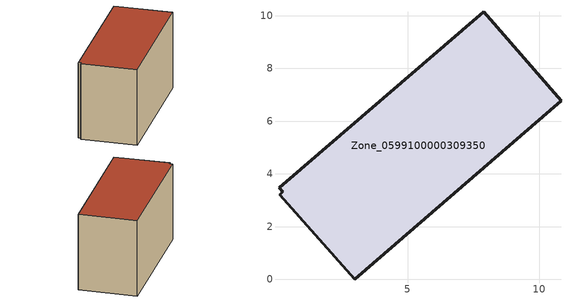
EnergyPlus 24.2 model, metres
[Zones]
Zone_0599100000309350
 floor ground (C_G): 0.15,3.2 0.27,3.32 0.12,3.47 7.88,10.15 10.82,6.78 2.99,0 z0
 wall outside (C_F): 10.82,6.78 7.88,10.15 0.12,3.47 0.27,3.32 0.15,3.2 2.99,0 10.82,6.78 z0:6.1
 roof outside (C_R): 0.27,3.32 0.15,3.2 2.99,0 10.82,6.78 7.88,10.15 0.12,3.47 z6.1
[BUILDING]
Pand.0599100000309350: North Axis=0; Terrain=City; Loads Convergence Tolerance Value=0.04; Temperature Convergence Tolerance Value=0.4; Solar Distribution=FullExterior; Maximum Number of Warmup Days=25; Minimum Number of Warmup Days=1
[Site:Location]
Rotterdam.The.Hague.AP_ZH_NLD Design_Conditions: Latitude=51.96; Longitude=4.45; Time Zone=1; Elevation=-4.5
[SITE:GROUNDTEMPERATURE:BUILDINGSURFACE]
18, 18, 18, 18, 18, 18, 18, 18, 18, 18, 18, 18
[MATERIAL] Thermal Absorptance=0.9; Solar Absorptance=0.7; Visible Absorptance=0.7
Name | Roughness | Thickness | Conductivity | Density | Specific Heat
G.TI.1946 | MediumSmooth | 0.15 | 1 | 540 | 1210
F.TI.1946 | Rough | 0.3 | 0.857143 | 1920 | 840
R.TI.1946 | MediumRough | 0.2 | 0.1 | 1500 | 1000
[CONSTRUCTION]
C_G: G.TI.1946
C_F: F.TI.1946
C_R: R.TI.1946
[ZONE]
Zone_0599100000309350: Type=1; Multiplier=1; Ceiling Height=Autocalculate; Volume=Autocalculate; Floor Area=autocalculate; Part of Total Floor Area=Yes
[ZONEINFILTRATION:DESIGNFLOWRATE]
Infil_Zone_0599100000309350: Zone or ZoneList or Space or SpaceList=Zone_0599100000309350; Schedule=AlwaysOn; Design Flow Rate Calculation Method=Flow/Area; Flow Rate per Floor Area=0.003; Constant Term Coefficient=1; Temperature Term Coefficient=0; Velocity Term Coefficient=0; Velocity Squared Term Coefficient=0
[HVACTEMPLATE:ZONE:IDEALLOADSAIRSYSTEM]
Zone_0599100000309350: Maximum Heating Supply Air Temperature=50; Minimum Cooling Supply Air Temperature=13; Maximum Heating Supply Air Humidity Ratio=0.0156; Minimum Cooling Supply Air Humidity Ratio=0.0077; Heating Limit=NoLimit; Cooling Limit=NoLimit; Dehumidification Control Type=ConstantSensibleHeatRatio; Cooling Sensible Heat Ratio=0.7; Dehumidification Setpoint=60; Humidification Control Type=None; Humidification Setpoint=30; Outdoor Air Method=None; Outdoor Air Flow Rate per Person=0.00944; Outdoor Air Flow Rate per Zone Floor Area=0; Outdoor Air Flow Rate per Zone=0; Demand Controlled Ventilation Type=None; Outdoor Air Economizer Type=NoEconomizer; Heat Recovery Type=None; Sensible Heat Recovery Effectiveness=0.7; Latent Heat Recovery Effectiveness=0.65
[ZONECONTROL:THERMOSTAT]
ThermostatControl_Zone_0599100000309350: Zone or ZoneList=Zone_0599100000309350; Control Type Schedule=DualSetpointControlType; Control 1=Thermostat_Zone_0599100000309350; Temperature Difference Between Cutout And Setpoint=0
[THERMOSTATSETPOINT:DUALSETPOINT]
Thermostat_Zone_0599100000309350: Heating Setpoint Temperature Schedule=HeatingSetpoint_Zone_0599100000309350; Cooling Setpoint Temperature Schedule=CoolingSetpoint_Zone_0599100000309350
[SCHEDULE:COMPACT]
HeatingSetpoint_Zone_0599100000309350: Through: 12/31, For: AllDays, Until: 24:00, 21
CoolingSetpoint_Zone_0599100000309350: Through: 12/31, For: AllDays, Until: 24:00, 24
DualSetpointControlType: Through: 12/31, For: AllDays, Until: 24:00, 4
AlwaysOn: Through: 12/31, For: AllDays, Until: 24:00, 1
